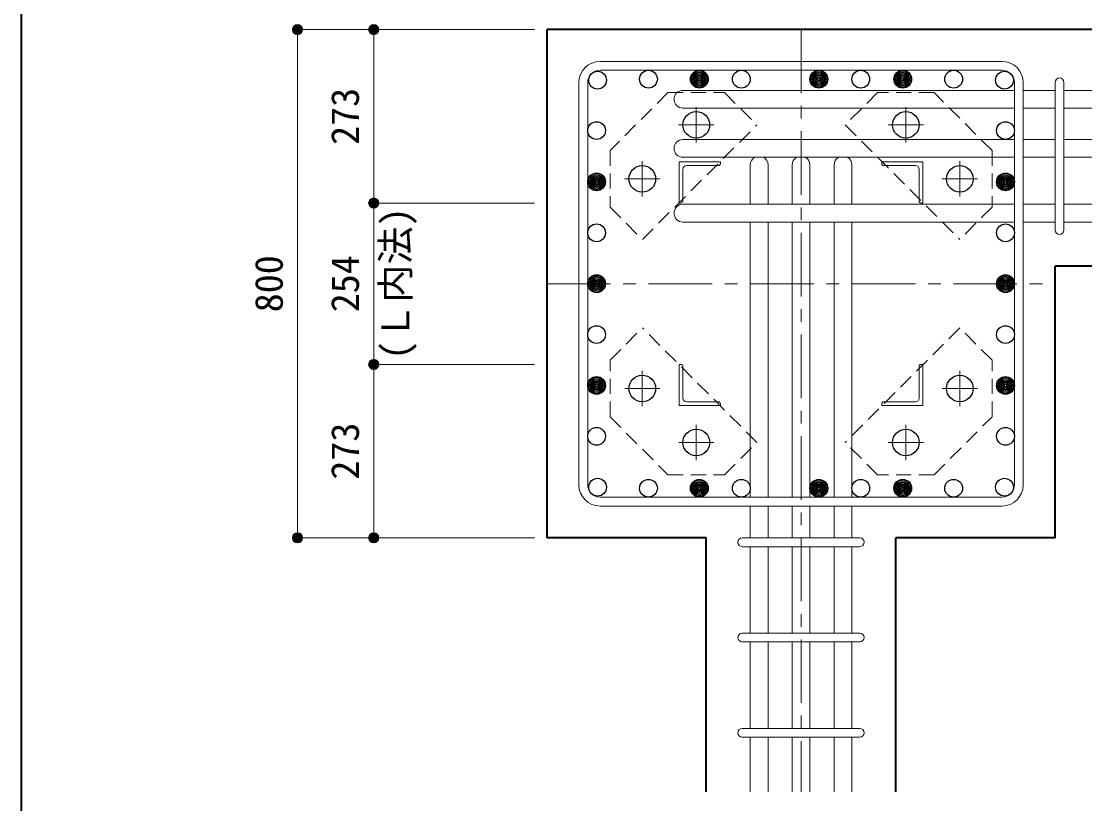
# Model space of a CAD drawing. Units: millimetres at full size, sheet at 1:20. Extents: x -3982 to 3969, y -2797 to 2801.
# Drawn here: x -3982 to -2307, y 945 to 2177 of the extents above; entities that cross this region are included whole.
import ezdxf
from ezdxf.enums import TextEntityAlignment as Align

# ---------------------------------------------------------------- set-up
doc = ezdxf.new("R2010")
doc.units = ezdxf.units.MM
doc.header["$LTSCALE"] = 20
doc.header["$PDMODE"] = 32
doc.header["$PDSIZE"] = 12
doc.linetypes.add('CHAIN1', pattern=[8, 5, -1, 1, -1])
doc.linetypes.add('DASHED1', pattern=[1.8, 1.2, -0.6])
for name, color, linetype, lineweight in [('6-1_躯体線', 2, 'Continuous', 35), ('6-2_A.Bolt_', 4, 'CHAIN1', 9), ('6-3_柱型主筋', 4, 'Continuous', 9), ('6-4_フープ', 7, 'Continuous', 18), ('6-5_梁主筋', 7, 'Continuous', 18), ('6-6_S.T.P.', 7, 'Continuous', 18), ('6-9', 4, 'DASHED1', 9), ('6-A', 4, 'Continuous', 9), ('6-D_寸法', 4, 'Continuous', 9), ('F-0_枠', 6, 'Continuous', 40)]:
    doc.layers.add(name, color=color, linetype=linetype, lineweight=lineweight)
doc.styles.add('ＭＳ ゴシック', font='')
doc.styles.get('ＭＳ ゴシック').set_extended_font_data('MS Gothic')

msp = doc.modelspace()

# ---------------------------------------------------------------- linework, layer by layer
at = {"layer": '6-1_躯体線'}
for p, q in [((-3153.87, 1364.12), (-3153.87, 2164.12)), ((-1953.87, 1791.62), (-2353.87, 1791.62)), ((-2353.87, 1364.12), (-2353.87, 1791.62)), ((-2903.37, 1364.12), (-3153.87, 1364.12)), ((-2903.37, 964.12), (-2903.37, 1364.12)), ((-2604.37, 964.12), (-2604.37, 1364.12)), ((-2353.87, 1364.12), (-2604.37, 1364.12))]:
    msp.add_line(p, q, dxfattribs=at)
msp.add_lwpolyline([(-1953.87, 2164.12), (-2754.32, 2164.12), (-3153.87, 2164.12)], dxfattribs=at)
at = {"layer": '6-2_A.Bolt_'}
for p, q in [((-2918.87, 2041.82), (-2918.87, 1986.32)), ((-2588.87, 1986.42), (-2588.87, 2041.92)), ((-2891.17, 2014.12), (-2946.67, 2014.12)), ((-2561.17, 2014.12), (-2616.67, 2014.12)), ((-3003.87, 1956.82), (-3003.87, 1901.32)), ((-2503.87, 1901.42), (-2503.87, 1956.92)), ((-2976.17, 1929.12), (-3031.67, 1929.12)), ((-2476.17, 1929.12), (-2531.67, 1929.12)), ((-3003.87, 1626.82), (-3003.87, 1571.32)), ((-2503.87, 1571.42), (-2503.87, 1626.92)), ((-3031.57, 1599.12), (-2976.07, 1599.12)), ((-2531.57, 1599.12), (-2476.07, 1599.12)), ((-2918.87, 1541.82), (-2918.87, 1486.32)), ((-2588.87, 1486.42), (-2588.87, 1541.92)), ((-2946.57, 1514.12), (-2891.07, 1514.12)), ((-2616.57, 1514.12), (-2561.07, 1514.12))]:
    msp.add_line(p, q, dxfattribs=at)
at = {"layer": '6-2_A.Bolt_', "color": 3, "linetype": 'Continuous', "lineweight": 25}
for centre in [(-2918.87, 2014.12), (-2588.87, 2014.12), (-3003.87, 1929.12), (-2503.87, 1929.12), (-3003.87, 1599.12), (-2503.87, 1599.12), (-2918.87, 1514.12), (-2588.87, 1514.12)]:
    msp.add_circle(centre, 21, dxfattribs=at)
at = {"layer": '6-3_柱型主筋', "color": 3, "lineweight": 25}
for centre in [(-3074.26, 2084.51), (-2994.16, 2086.12), (-2914.06, 2086.12), (-2847.87, 2086.12), (-2725.87, 2086.12), (-2659.87, 2086.12), (-2593.67, 2086.12), (-2513.58, 2086.12), (-2433.48, 2084.51), (-3075.87, 2005.12), (-2431.87, 2005.12), (-3075.87, 1924.32), (-2431.87, 1924.32), (-3075.87, 1844.22), (-2431.87, 1844.22), (-3075.87, 1764.12), (-2431.87, 1764.12), (-3075.87, 1684.03), (-2431.87, 1684.03), (-3075.87, 1603.93), (-2431.87, 1603.93), (-3075.87, 1523.83), (-2431.87, 1523.83), (-3074.26, 1443.74), (-2433.48, 1443.74), (-2994.16, 1442.12), (-2914.06, 1442.12), (-2847.87, 1442.12), (-2725.87, 1442.12), (-2659.87, 1442.12), (-2593.67, 1442.12), (-2513.58, 1442.12)]:
    msp.add_circle(centre, 14, dxfattribs=at)
at = {"layer": '6-3_柱型主筋'}
for centre, radius in [((-2914.06, 2086.12), 12.6), ((-2914.06, 2086.12), 11.2), ((-2914.06, 2086.12), 9.8), ((-2914.06, 2086.12), 8.4), ((-2725.87, 2086.12), 12.6), ((-2725.87, 2086.12), 11.2), ((-2725.87, 2086.12), 9.8), ((-2725.87, 2086.12), 8.4), ((-2593.67, 2086.12), 12.6), ((-2593.67, 2086.12), 11.2), ((-2593.67, 2086.12), 9.8), ((-2593.67, 2086.12), 8.4), ((-2914.06, 2086.12), 7), ((-2914.06, 2086.12), 5.6), ((-2914.06, 2086.12), 4.2), ((-2914.06, 2086.12), 2.8), ((-2914.06, 2086.12), 1.4), ((-2725.87, 2086.12), 7), ((-2725.87, 2086.12), 5.6), ((-2725.87, 2086.12), 4.2), ((-2725.87, 2086.12), 2.8), ((-2725.87, 2086.12), 1.4), ((-2593.67, 2086.12), 7), ((-2593.67, 2086.12), 5.6), ((-2593.67, 2086.12), 4.2), ((-2593.67, 2086.12), 2.8), ((-2593.67, 2086.12), 1.4), ((-3075.87, 1924.32), 12.6), ((-3075.87, 1924.32), 11.2), ((-3075.87, 1924.32), 9.8), ((-3075.87, 1924.32), 8.4), ((-3075.87, 1924.32), 7), ((-3075.87, 1924.32), 5.6), ((-3075.87, 1924.32), 4.2), ((-3075.87, 1924.32), 2.8), ((-2431.87, 1924.32), 12.6), ((-2431.87, 1924.32), 11.2), ((-2431.87, 1924.32), 9.8), ((-2431.87, 1924.32), 8.4), ((-2431.87, 1924.32), 7), ((-2431.87, 1924.32), 5.6), ((-2431.87, 1924.32), 4.2), ((-2431.87, 1924.32), 2.8), ((-3075.87, 1924.32), 1.4), ((-2431.87, 1924.32), 1.4), ((-3075.87, 1764.12), 12.6), ((-3075.87, 1764.12), 11.2), ((-2431.87, 1764.12), 12.6), ((-2431.87, 1764.12), 11.2), ((-3075.87, 1764.12), 9.8), ((-3075.87, 1764.12), 8.4), ((-3075.87, 1764.12), 7), ((-3075.87, 1764.12), 5.6), ((-3075.87, 1764.12), 4.2), ((-3075.87, 1764.12), 2.8), ((-3075.87, 1764.12), 1.4), ((-2431.87, 1764.12), 9.8), ((-2431.87, 1764.12), 8.4), ((-2431.87, 1764.12), 7), ((-2431.87, 1764.12), 5.6), ((-2431.87, 1764.12), 4.2), ((-2431.87, 1764.12), 2.8), ((-2431.87, 1764.12), 1.4), ((-3075.87, 1603.93), 12.6), ((-3075.87, 1603.93), 11.2), ((-3075.87, 1603.93), 9.8), ((-3075.87, 1603.93), 8.4), ((-3075.87, 1603.93), 7), ((-3075.87, 1603.93), 5.6), ((-3075.87, 1603.93), 4.2), ((-2431.87, 1603.93), 12.6), ((-2431.87, 1603.93), 11.2), ((-2431.87, 1603.93), 9.8), ((-2431.87, 1603.93), 8.4), ((-2431.87, 1603.93), 7), ((-2431.87, 1603.93), 5.6), ((-2431.87, 1603.93), 4.2), ((-3075.87, 1603.93), 2.8), ((-3075.87, 1603.93), 1.4), ((-2431.87, 1603.93), 2.8), ((-2431.87, 1603.93), 1.4), ((-2914.06, 1442.12), 12.6), ((-2914.06, 1442.12), 11.2), ((-2914.06, 1442.12), 9.8), ((-2914.06, 1442.12), 8.4), ((-2914.06, 1442.12), 7), ((-2914.06, 1442.12), 5.6), ((-2914.06, 1442.12), 4.2), ((-2914.06, 1442.12), 2.8), ((-2914.06, 1442.12), 1.4), ((-2725.87, 1442.12), 12.6), ((-2725.87, 1442.12), 11.2), ((-2725.87, 1442.12), 9.8), ((-2725.87, 1442.12), 8.4), ((-2725.87, 1442.12), 7), ((-2725.87, 1442.12), 5.6), ((-2725.87, 1442.12), 4.2), ((-2725.87, 1442.12), 2.8), ((-2725.87, 1442.12), 1.4), ((-2593.67, 1442.12), 12.6), ((-2593.67, 1442.12), 11.2), ((-2593.67, 1442.12), 9.8), ((-2593.67, 1442.12), 8.4), ((-2593.67, 1442.12), 7), ((-2593.67, 1442.12), 5.6), ((-2593.67, 1442.12), 4.2), ((-2593.67, 1442.12), 2.8), ((-2593.67, 1442.12), 1.4)]:
    msp.add_circle(centre, radius, dxfattribs=at)
at = {"layer": '6-4_フープ'}
for p, q in [((-2437.37, 2114.12), (-3070.37, 2114.12)), ((-2437.37, 2100.12), (-3070.37, 2100.12)), ((-3103.87, 1447.62), (-3103.87, 2080.62)), ((-3089.87, 1447.62), (-3089.87, 2080.62)), ((-2417.87, 1447.62), (-2417.87, 2080.62)), ((-2403.87, 1447.62), (-2403.87, 2080.62)), ((-2437.37, 1428.12), (-3070.37, 1428.12)), ((-2437.37, 1414.12), (-3070.37, 1414.12))]:
    msp.add_line(p, q, dxfattribs=at)
for centre, radius, start, end in [((-3070.37, 2080.62), 33.5, 90, 180), ((-2437.37, 2080.62), 33.5, 0, 90), ((-3070.37, 2080.62), 19.5, 90, 180), ((-2437.37, 2080.62), 19.5, 0, 90), ((-3070.37, 1447.62), 33.5, 180, 270), ((-3070.37, 1447.62), 19.5, 180, 270), ((-2437.37, 1447.62), 33.5, 270, 0), ((-2437.37, 1447.62), 19.5, 270, 0)]:
    msp.add_arc(centre, radius, start, end, dxfattribs=at)
at = {"layer": '6-5_梁主筋'}
for p, q in [((-2939.87, 2068.51), (-2417.87, 2068.51)), ((-2353.87, 2068.51), (-2403.87, 2068.51)), ((-2203.87, 2068.51), (-2339.87, 2068.51)), ((-2939.87, 2040.51), (-2417.87, 2040.51)), ((-2353.87, 2040.51), (-2403.87, 2040.51)), ((-2203.87, 2040.51), (-2339.87, 2040.51)), ((-2939.87, 1991.12), (-2417.87, 1991.12)), ((-2353.87, 1991.12), (-2403.87, 1991.12)), ((-2203.87, 1991.12), (-2339.87, 1991.12)), ((-2939.87, 1963.12), (-2417.87, 1963.12)), ((-2353.87, 1963.12), (-2403.87, 1963.12)), ((-2203.87, 1963.12), (-2339.87, 1963.12)), ((-2833.87, 1951.12), (-2833.87, 1889.12)), ((-2805.87, 1951.12), (-2805.87, 1889.12)), ((-2767.87, 1951.12), (-2767.87, 1889.12)), ((-2739.87, 1951.12), (-2739.87, 1889.12)), ((-2701.87, 1951.12), (-2701.87, 1889.12)), ((-2673.87, 1951.12), (-2673.87, 1889.12)), ((-2939.87, 1889.12), (-2417.87, 1889.12)), ((-2353.87, 1889.12), (-2403.87, 1889.12)), ((-2203.87, 1889.12), (-2339.87, 1889.12)), ((-2939.87, 1861.12), (-2417.87, 1861.12)), ((-2833.87, 1861.12), (-2833.87, 1428.12)), ((-2805.87, 1861.12), (-2805.87, 1428.12)), ((-2767.87, 1861.12), (-2767.87, 1428.12)), ((-2739.87, 1861.12), (-2739.87, 1428.12)), ((-2701.87, 1861.12), (-2701.87, 1428.12)), ((-2673.87, 1861.12), (-2673.87, 1428.12)), ((-2353.87, 1861.12), (-2403.87, 1861.12)), ((-2203.87, 1861.12), (-2339.87, 1861.12)), ((-2833.87, 1414.12), (-2833.87, 1364.12)), ((-2805.87, 1414.12), (-2805.87, 1364.12)), ((-2767.87, 1414.12), (-2767.87, 1364.12)), ((-2739.87, 1414.12), (-2739.87, 1364.12)), ((-2701.87, 1414.12), (-2701.87, 1364.12)), ((-2673.87, 1414.12), (-2673.87, 1364.12)), ((-2833.87, 1350.12), (-2833.87, 1214.12)), ((-2805.87, 1350.12), (-2805.87, 1214.12)), ((-2767.87, 1350.12), (-2767.87, 1214.12)), ((-2739.87, 1350.12), (-2739.87, 1214.12)), ((-2701.87, 1350.12), (-2701.87, 1214.12)), ((-2673.87, 1350.12), (-2673.87, 1214.12)), ((-2833.87, 1200.12), (-2833.87, 1064.12)), ((-2805.87, 1200.12), (-2805.87, 1064.12)), ((-2767.87, 1200.12), (-2767.87, 1064.12)), ((-2739.87, 1200.12), (-2739.87, 1064.12)), ((-2701.87, 1200.12), (-2701.87, 1064.12)), ((-2673.87, 1200.12), (-2673.87, 1064.12)), ((-2833.87, 1050.12), (-2833.87, 964.12)), ((-2805.87, 1050.12), (-2805.87, 964.12)), ((-2767.87, 1050.12), (-2767.87, 964.12)), ((-2739.87, 1050.12), (-2739.87, 964.12)), ((-2701.87, 1050.12), (-2701.87, 964.12)), ((-2673.87, 1050.12), (-2673.87, 964.12))]:
    msp.add_line(p, q, dxfattribs=at)
for centre, start, end in [((-2939.87, 2054.51), 90, 180), ((-2939.87, 2054.51), 180, 270), ((-2939.87, 1977.12), 90, 180), ((-2939.87, 1977.12), 180, 270), ((-2819.87, 1951.12), 121.00032, 180), ((-2819.87, 1951.12), 0, 58.99968), ((-2753.87, 1951.12), 121.00032, 180), ((-2753.87, 1951.12), 0, 58.99968), ((-2687.87, 1951.12), 121.00032, 180), ((-2687.87, 1951.12), 0, 58.99968), ((-2939.87, 1875.12), 90, 180), ((-2939.87, 1875.12), 180, 270)]:
    msp.add_arc(centre, 14, start, end, dxfattribs=at)
at = {"layer": '6-6_S.T.P.'}
for p, q in [((-2353.87, 1848.62), (-2353.87, 2080.62)), ((-2353.87, 1848.62), (-2353.87, 2080.62)), ((-2353.87, 1848.62), (-2353.87, 2080.62)), ((-2353.87, 1848.62), (-2353.87, 2080.62)), ((-2339.87, 1848.62), (-2339.87, 2080.62)), ((-2339.87, 1848.62), (-2339.87, 2080.62)), ((-2339.87, 1848.62), (-2339.87, 2080.62)), ((-2339.87, 1848.62), (-2339.87, 2080.62)), ((-2846.37, 1364.12), (-2661.37, 1364.12)), ((-2846.37, 1350.12), (-2661.37, 1350.12)), ((-2846.37, 1214.12), (-2661.37, 1214.12)), ((-2846.37, 1200.12), (-2661.37, 1200.12)), ((-2846.37, 1064.12), (-2661.37, 1064.12)), ((-2846.37, 1050.12), (-2661.37, 1050.12))]:
    msp.add_line(p, q, dxfattribs=at)
for centre, start, end in [((-2346.87, 2081.01), 0, 180), ((-2346.87, 2081.01), 0, 180), ((-2346.87, 2081.01), 0, 180), ((-2346.87, 2081.01), 0, 180), ((-2346.87, 1848.62), 180, 0), ((-2346.87, 1848.62), 180, 0), ((-2346.87, 1848.62), 180, 0), ((-2346.87, 1848.62), 180, 0), ((-2846.37, 1357.12), 90, 270), ((-2846.37, 1357.12), 90, 270), ((-2846.37, 1357.12), 90, 270), ((-2846.37, 1357.12), 90, 270), ((-2661.37, 1357.12), 270, 90), ((-2661.37, 1357.12), 270, 90), ((-2661.37, 1357.12), 270, 90), ((-2661.37, 1357.12), 270, 90), ((-2846.37, 1207.12), 90, 270), ((-2661.37, 1207.12), 270, 90), ((-2846.37, 1057.12), 90, 270), ((-2661.37, 1057.12), 270, 90)]:
    msp.add_arc(centre, 7, start, end, dxfattribs=at)
at = {"layer": '6-9'}
for p, q in [((-2963.49, 2064.96), (-3054.71, 1973.75)), ((-2963.49, 2064.96), (-2874.39, 2064.96)), ((-2874.39, 2064.96), (-2823.48, 2014.05)), ((-2633.34, 2064.96), (-2684.25, 2014.05)), ((-2544.25, 2064.96), (-2633.34, 2064.96)), ((-2453.03, 1973.75), (-2544.25, 2064.96)), ((-3003.79, 1833.74), (-2823.48, 2014.05)), ((-2684.25, 2014.05), (-2503.94, 1833.74)), ((-3054.71, 1973.75), (-3054.71, 1884.65)), ((-2453.03, 1973.75), (-2453.03, 1884.65)), ((-3054.71, 1884.65), (-3003.79, 1833.74)), ((-2453.03, 1884.65), (-2503.94, 1833.74)), ((-3054.71, 1643.6), (-3003.79, 1694.51)), ((-2823.48, 1514.2), (-3003.79, 1694.51)), ((-2503.94, 1694.51), (-2684.25, 1514.2)), ((-2453.03, 1643.6), (-2503.94, 1694.51)), ((-3054.71, 1554.5), (-3054.71, 1643.6)), ((-2453.03, 1554.5), (-2453.03, 1643.6)), ((-3054.71, 1554.5), (-2963.49, 1463.29)), ((-2544.25, 1463.29), (-2453.03, 1554.5)), ((-2874.39, 1463.29), (-2823.48, 1514.2)), ((-2633.34, 1463.29), (-2684.25, 1514.2)), ((-2963.49, 1463.29), (-2874.39, 1463.29)), ((-2544.25, 1463.29), (-2633.34, 1463.29))]:
    msp.add_line(p, q, dxfattribs=at)
at = {"layer": '6-A', "linetype": 'DASHED1'}
for p, q in [((-2945.87, 1911.02), (-2945.87, 1956.12)), ((-2900.77, 1956.12), (-2945.87, 1956.12)), ((-2606.97, 1956.12), (-2561.87, 1956.12)), ((-2561.87, 1911.02), (-2561.87, 1956.12)), ((-2945.87, 1617.22), (-2945.87, 1572.12)), ((-2561.87, 1617.22), (-2561.87, 1572.12)), ((-2900.77, 1572.12), (-2945.87, 1572.12)), ((-2606.97, 1572.12), (-2561.87, 1572.12))]:
    msp.add_line(p, q, dxfattribs=at)
at = {"layer": '6-A'}
for p, q in [((-2945.87, 1891.12), (-2945.87, 1956.12)), ((-2880.87, 1956.12), (-2945.87, 1956.12)), ((-2939.87, 1944.12), (-2939.87, 1894.12)), ((-2933.87, 1950.12), (-2883.87, 1950.12)), ((-2880.87, 1956.12), (-2880.87, 1953.12)), ((-2626.87, 1956.12), (-2626.87, 1953.12)), ((-2626.87, 1956.12), (-2561.87, 1956.12)), ((-2573.87, 1950.12), (-2623.87, 1950.12)), ((-2567.87, 1944.12), (-2567.87, 1894.12)), ((-2561.87, 1891.12), (-2561.87, 1956.12)), ((-2945.87, 1891.12), (-2942.87, 1891.12)), ((-2561.87, 1891.12), (-2564.87, 1891.12)), ((-2945.87, 1637.12), (-2942.87, 1637.12)), ((-2945.87, 1637.12), (-2945.87, 1572.12)), ((-2939.87, 1584.12), (-2939.87, 1634.12)), ((-2567.87, 1584.12), (-2567.87, 1634.12)), ((-2561.87, 1637.12), (-2564.87, 1637.12)), ((-2561.87, 1637.12), (-2561.87, 1572.12)), ((-2933.87, 1578.12), (-2883.87, 1578.12)), ((-2880.87, 1572.12), (-2880.87, 1575.12)), ((-2626.87, 1572.12), (-2626.87, 1575.12)), ((-2573.87, 1578.12), (-2623.87, 1578.12)), ((-2880.87, 1572.12), (-2945.87, 1572.12)), ((-2626.87, 1572.12), (-2561.87, 1572.12))]:
    msp.add_line(p, q, dxfattribs=at)
for centre, radius, start, end in [((-2933.87, 1944.12), 6, 90, 180), ((-2883.87, 1953.12), 3, 270, 0), ((-2623.87, 1953.12), 3, 180, 270), ((-2573.87, 1944.12), 6, 0, 90), ((-2942.87, 1894.12), 3, 270, 0), ((-2564.87, 1894.12), 3, 180, 270), ((-2942.87, 1634.12), 3, 0, 90), ((-2564.87, 1634.12), 3, 90, 180), ((-2933.87, 1584.12), 6, 180, 270), ((-2883.87, 1575.12), 3, 0, 90), ((-2623.87, 1575.12), 3, 90, 180), ((-2573.87, 1584.12), 6, 270, 0)]:
    msp.add_arc(centre, radius, start, end, dxfattribs=at)
at = {"layer": '6-D_寸法'}
for p, q in [((-3546.89, 2164.12), (-3426.89, 2164.12)), ((-3546.89, 2164.12), (-3546.89, 1364.12)), ((-3426.89, 2164.12), (-3173.87, 2164.12)), ((-3426.89, 1637.12), (-3426.89, 1891.12)), ((-3426.89, 1891.12), (-3173.87, 1891.12)), ((-3426.89, 1364.12), (-3426.89, 1637.12)), ((-3426.89, 1637.12), (-3173.87, 1637.12)), ((-3426.89, 1364.12), (-3173.87, 1364.12))]:
    msp.add_line(p, q, dxfattribs=at)
at = {"layer": '6-D_寸法', "linetype": 'CHAIN1'}
for p, q in [((-2753.87, 2164.12), (-2753.87, 964.12)), ((-3153.87, 1764.12), (-2353.87, 1764.12))]:
    msp.add_line(p, q, dxfattribs=at)
at = {"layer": '6-D_寸法'}
for points in [[(-3426.89, 1891.12), (-3426.89, 2164.12), (-3173.87, 2164.12)], [(-3546.89, 1364.12), (-3426.89, 1364.12), (-3173.87, 1364.12)]]:
    msp.add_lwpolyline(points, dxfattribs=at)
for centre, radius in [((-3546.89, 2164.12), 8), ((-3546.89, 2164.12), 7.2), ((-3546.89, 2164.12), 6.4), ((-3546.89, 2164.12), 5.6), ((-3546.89, 2164.12), 4.8), ((-3546.89, 2164.12), 4), ((-3546.89, 2164.12), 3.2), ((-3546.89, 2164.12), 2.4), ((-3546.89, 2164.12), 1.6), ((-3546.89, 2164.12), 0.8), ((-3426.89, 2164.12), 8), ((-3426.89, 2164.12), 7.2), ((-3426.89, 2164.12), 6.4), ((-3426.89, 2164.12), 5.6), ((-3426.89, 2164.12), 4.8), ((-3426.89, 2164.12), 4), ((-3426.89, 2164.12), 3.2), ((-3426.89, 2164.12), 2.4), ((-3426.89, 2164.12), 1.6), ((-3426.89, 2164.12), 0.8), ((-3426.89, 1891.12), 8), ((-3426.89, 1891.12), 7.2), ((-3426.89, 1891.12), 6.4), ((-3426.89, 1891.12), 5.6), ((-3426.89, 1891.12), 4.8), ((-3426.89, 1891.12), 4), ((-3426.89, 1891.12), 3.2), ((-3426.89, 1891.12), 2.4), ((-3426.89, 1891.12), 1.6), ((-3426.89, 1891.12), 0.8), ((-3426.89, 1637.12), 8), ((-3426.89, 1637.12), 7.2), ((-3426.89, 1637.12), 6.4), ((-3426.89, 1637.12), 5.6), ((-3426.89, 1637.12), 4.8), ((-3426.89, 1637.12), 4), ((-3426.89, 1637.12), 3.2), ((-3426.89, 1637.12), 2.4), ((-3426.89, 1637.12), 1.6), ((-3426.89, 1637.12), 0.8), ((-3546.89, 1364.12), 8), ((-3546.89, 1364.12), 7.2), ((-3546.89, 1364.12), 6.4), ((-3546.89, 1364.12), 5.6), ((-3546.89, 1364.12), 4.8), ((-3546.89, 1364.12), 4), ((-3546.89, 1364.12), 3.2), ((-3546.89, 1364.12), 2.4), ((-3546.89, 1364.12), 1.6), ((-3546.89, 1364.12), 0.8), ((-3426.89, 1364.12), 8), ((-3426.89, 1364.12), 7.2), ((-3426.89, 1364.12), 6.4), ((-3426.89, 1364.12), 5.6), ((-3426.89, 1364.12), 4.8), ((-3426.89, 1364.12), 4), ((-3426.89, 1364.12), 3.2), ((-3426.89, 1364.12), 2.4), ((-3426.89, 1364.12), 1.6), ((-3426.89, 1364.12), 0.8)]:
    msp.add_circle(centre, radius, dxfattribs=at)
at = {"layer": '6-D_寸法', "color": 7}
for p in [(-3546.89, 2164.12), (-3426.89, 2164.12), (-3426.89, 1891.12), (-3426.89, 1637.12), (-3546.89, 1364.12), (-3426.89, 1364.12)]:
    msp.add_point(p, dxfattribs=at)
at = {"layer": 'F-0_枠'}
msp.add_line((-3981.92, 2800.77), (-3981.92, -2796.83), dxfattribs=at)

# ---------------------------------------------------------------- texts
at = {"layer": '6-D_寸法', "style": 'ＭＳ ゴシック'}
for s, p in [('273', (-3436.89, 1982.62)), ('(Ｌ内法)', (-3357.41, 1644.39)), ('800', (-3556.89, 1719.12)), ('254', (-3436.89, 1719.12)), ('273', (-3436.89, 1455.62))]:
    msp.add_text(s, height=43.99, rotation=90, dxfattribs=at).set_placement(p, align=Align.BOTTOM_LEFT)

doc.saveas('drawing.dxf')
